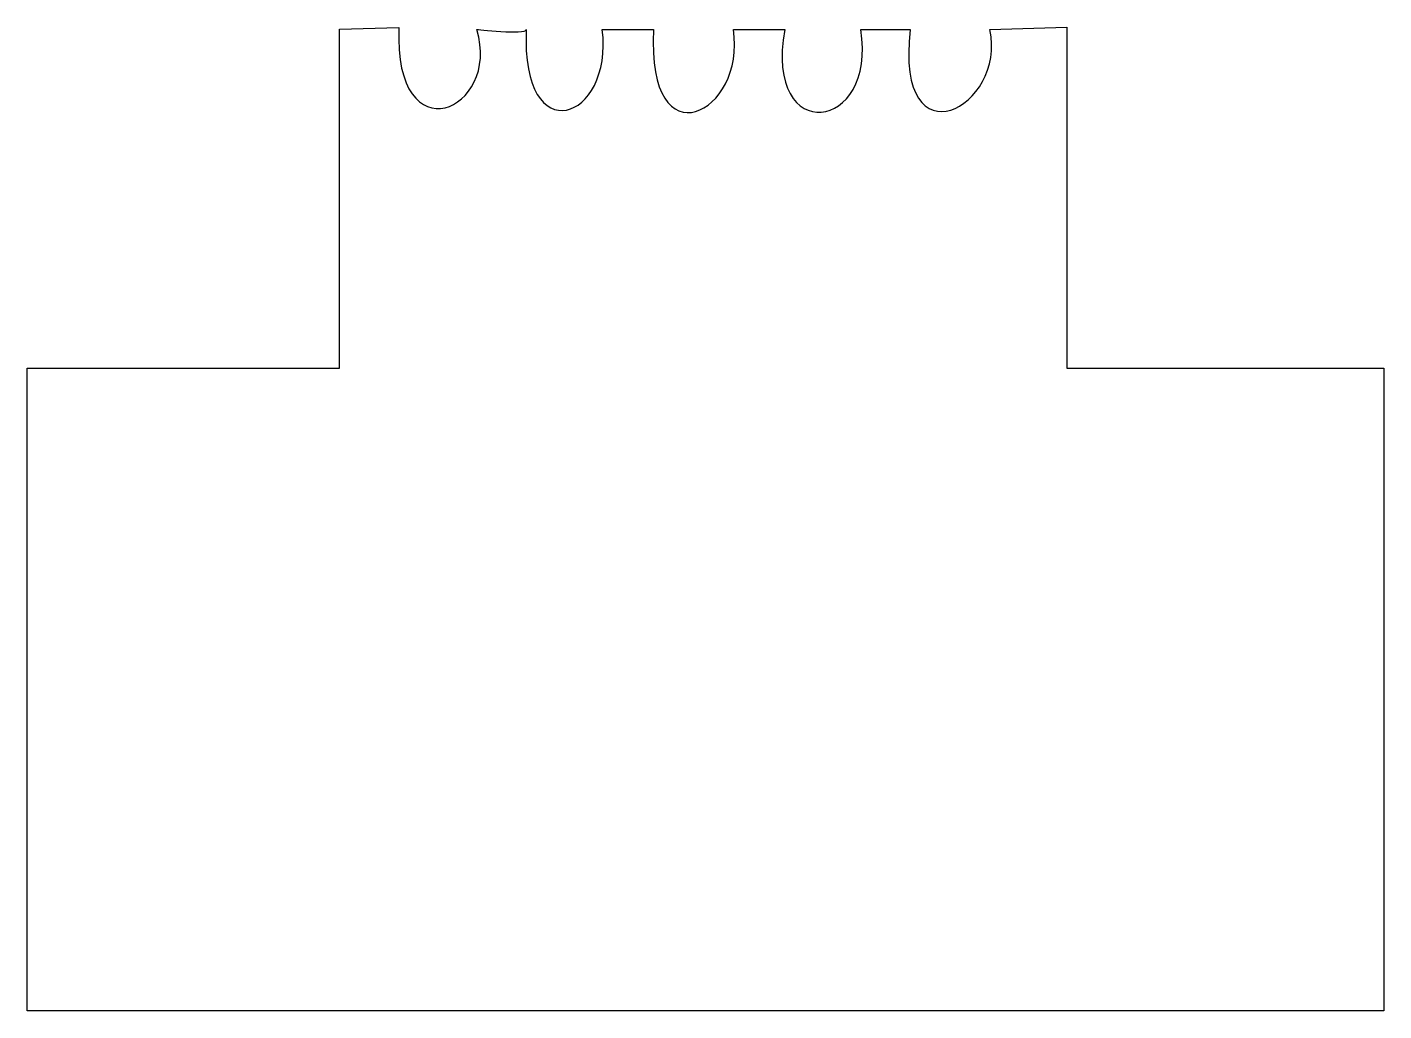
# Model space of a CAD drawing. Header units: centimetres. Extents: x -11.1 to 11.1, y -8.1 to 8.1.
import ezdxf

# ---------------------------------------------------------------- set-up
doc = ezdxf.new("R2010")
doc.units = ezdxf.units.CM
doc.header["$MEASUREMENT"] = 0
doc.layers.add('Camada 1', color=7, linetype='Continuous')

msp = doc.modelspace()

# ---------------------------------------------------------------- linework, layer by layer
at = {"layer": 'Camada 1'}
msp.add_open_spline([(-6.00075, 8.03555), (-6.00075, 8.03555), (-6.00075, 2.47194), (-6.00075, 2.47194), (-6.00075, 2.47194), (-6.00075, 2.47194), (-11.12573, 2.47195), (-11.12573, 2.47195), (-11.12573, 2.47195), (-11.12573, 2.47195), (-11.12573, -8.06799), (-11.12573, -8.06799), (-11.12573, -8.06799), (-11.12573, -8.06799), (11.12573, -8.06799), (11.12573, -8.06799), (11.12573, -8.06799), (11.12573, -8.06799), (11.12573, 2.47195), (11.12573, 2.47195), (11.12573, 2.47195), (11.12573, 2.47195), (5.9277, 2.47195), (5.9277, 2.47195), (5.9277, 2.47195), (5.9277, 2.47195), (5.9277, 8.06799), (5.9277, 8.06799), (5.9277, 8.06799), (5.9277, 8.06799), (4.66453, 8.02854), (4.66453, 8.02854), (4.66453, 8.02854), (4.94509, 6.75076), (3.10624, 5.78466), (3.35561, 8.02854), (3.35561, 8.02854), (3.38006, 8.02854), (2.5208, 8.02854), (2.54532, 8.02854), (2.54532, 8.02854), (2.82578, 6.34563), (0.95586, 6.09629), (1.29874, 8.02854), (1.29874, 8.02854), (1.29874, 8.02854), (0.40186, 8.02854), (0.45721, 8.02854), (0.45721, 8.02854), (0.67541, 6.65726), (-0.97641, 5.8158), (-0.85174, 8.02854), (-0.85174, 8.02854), (-0.85174, 8.02854), (-1.71746, 8.02854), (-1.69322, 8.02854), (-1.69322, 8.02854), (-1.50624, 6.53259), (-3.03328, 6.00276), (-2.9398, 8.02854), (-2.9398, 8.02854), (-2.9398, 7.93504), (-3.77435, 8.03523), (-3.75009, 8.02854), (-3.75009, 8.02854), (-3.34493, 6.6884), (-5.12132, 5.94042), (-5.02784, 8.05968), (-5.02784, 8.05968), (-5.02784, 8.05968), (-6.00075, 8.03555), (-6.00075, 8.03555)], degree=3, knots=[0, 0, 0, 0, 0.05263158, 0.05263158, 0.05263158, 0.05263158, 0.10526316, 0.10526316, 0.10526316, 0.10526316, 0.15789474, 0.15789474, 0.15789474, 0.15789474, 0.21052632, 0.21052632, 0.21052632, 0.21052632, 0.26315789, 0.26315789, 0.26315789, 0.26315789, 0.31578947, 0.31578947, 0.31578947, 0.31578947, 0.36842105, 0.36842105, 0.36842105, 0.36842105, 0.42105263, 0.42105263, 0.42105263, 0.42105263, 0.47368421, 0.47368421, 0.47368421, 0.47368421, 0.52631579, 0.52631579, 0.52631579, 0.52631579, 0.57894737, 0.57894737, 0.57894737, 0.57894737, 0.63157895, 0.63157895, 0.63157895, 0.63157895, 0.68421053, 0.68421053, 0.68421053, 0.68421053, 0.73684211, 0.73684211, 0.73684211, 0.73684211, 0.78947368, 0.78947368, 0.78947368, 0.78947368, 0.84210526, 0.84210526, 0.84210526, 0.84210526, 0.89473684, 0.89473684, 0.89473684, 0.89473684, 1, 1, 1, 1], dxfattribs=at)

doc.saveas('drawing.dxf')
